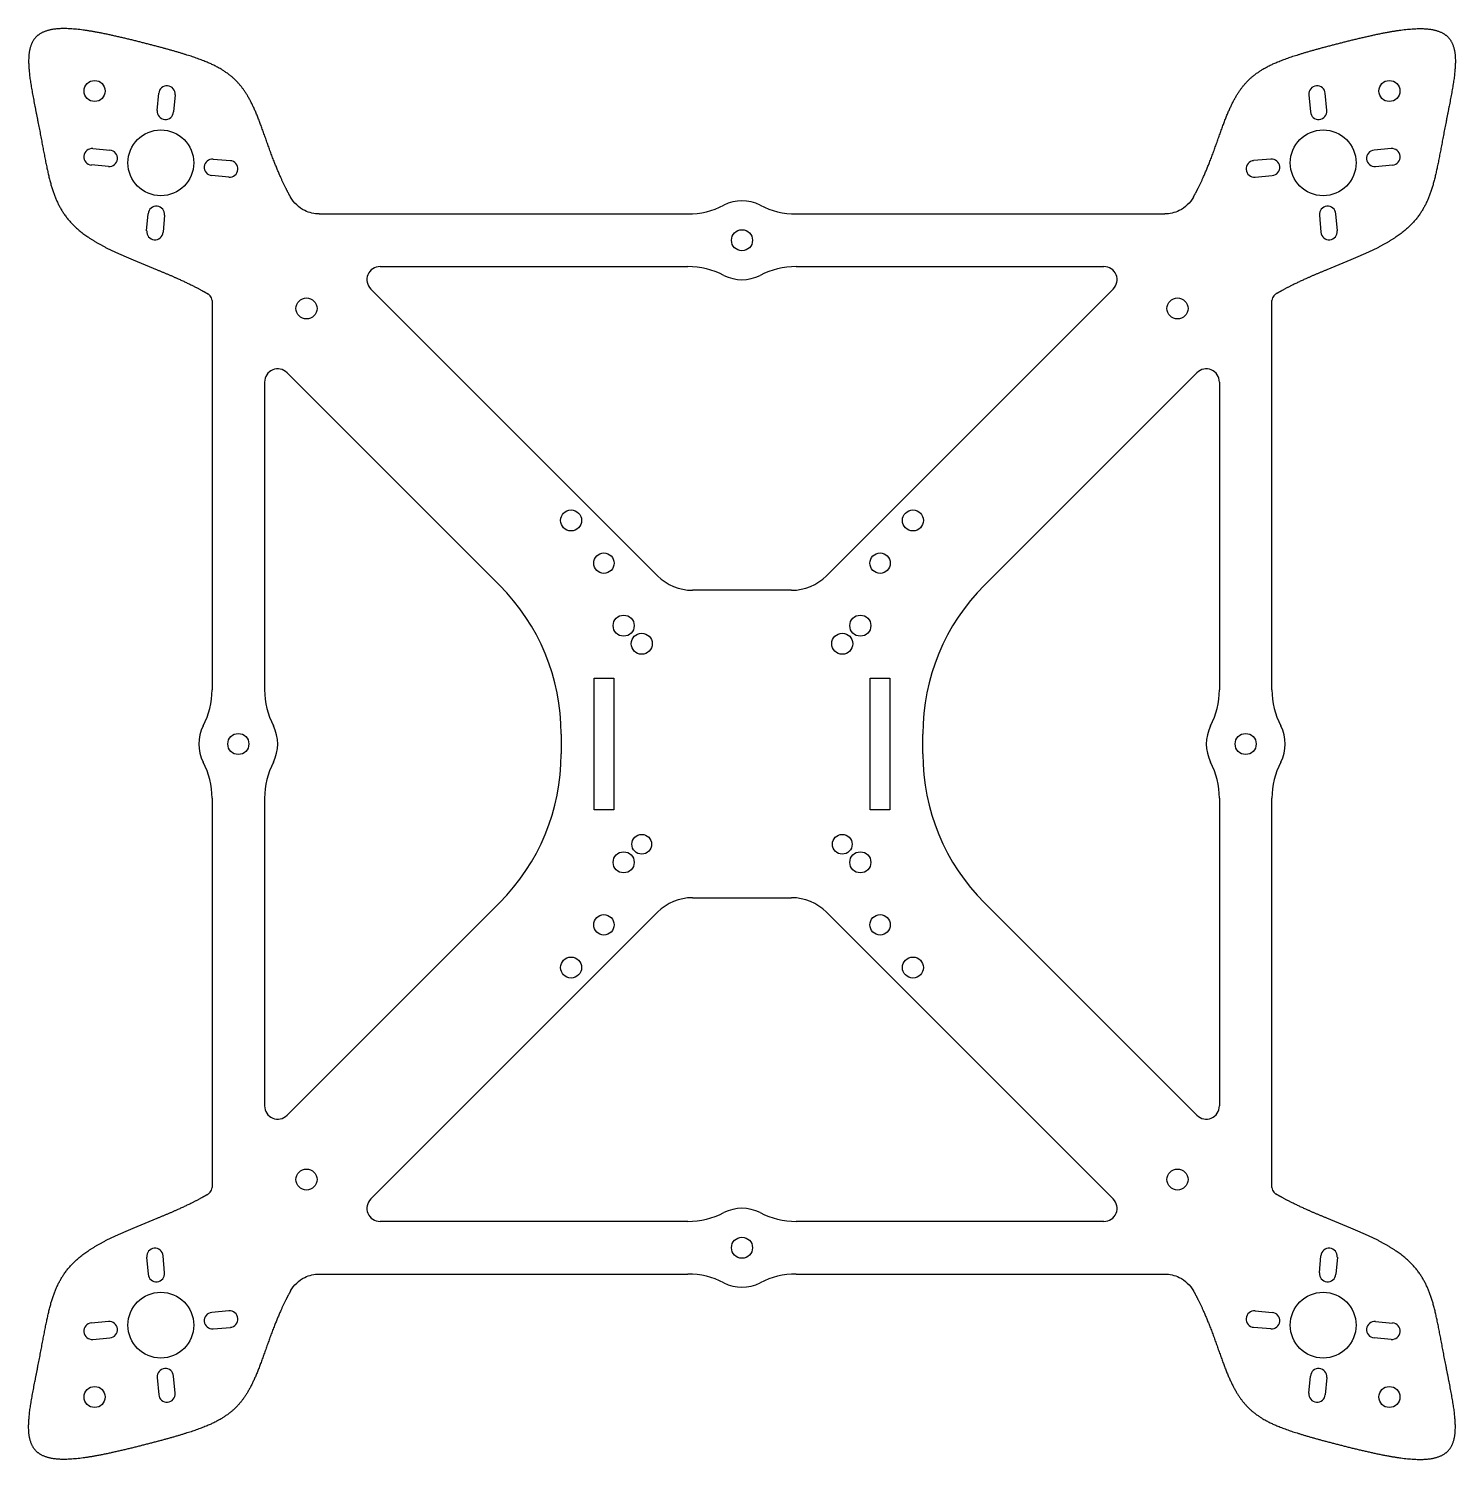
# Model space of a CAD drawing. Extents: x -109 to 109, y -109 to 109.
import ezdxf

# ---------------------------------------------------------------- set-up
doc = ezdxf.new("R2010")
doc.units = 0
doc.layers.add('VISIBLE', color=7, linetype='CONTINUOUS')

msp = doc.modelspace()

# ---------------------------------------------------------------- linework, layer by layer
at = {"layer": 'VISIBLE'}
for p, q in [((-88.95, 96.34), (-88.72, 98.96)), ((-86.23, 98.74), (-86.46, 96.13)), ((86.23, 98.74), (86.46, 96.13)), ((88.95, 96.34), (88.72, 98.96)), ((-98.74, 90.55), (-96.13, 90.32)), ((98.74, 90.55), (96.13, 90.32)), ((-96.34, 87.83), (-98.96, 88.06)), ((-80.43, 88.95), (-77.82, 88.72)), ((80.43, 88.95), (77.82, 88.72)), ((96.34, 87.83), (98.96, 88.06)), ((-78.04, 86.23), (-80.65, 86.46)), ((78.04, 86.23), (80.65, 86.46)), ((-90.55, 78.04), (-90.32, 80.65)), ((-64.29, 80.61), (-8.25, 80.61)), ((8.25, 80.61), (64.29, 80.61)), ((90.55, 78.04), (90.32, 80.65)), ((-87.83, 80.43), (-88.06, 77.82)), ((87.83, 80.43), (88.06, 77.82)), ((-55.05, 72.61), (-8.25, 72.61)), ((8.25, 72.61), (55.05, 72.61)), ((-81.04, 68.32), (-80.9, 68.17)), ((-80.61, 67.46), (-80.61, 8.25)), ((-12.85, 25.57), (-56.46, 69.19)), ((12.85, 25.57), (56.46, 69.19)), ((80.61, 8.25), (80.61, 67.46)), ((81.04, 68.32), (80.9, 68.17)), ((-72.61, 55.05), (-72.61, 8.25)), ((-69.19, 56.46), (-36.87, 24.14)), ((69.19, 56.46), (36.88, 24.15)), ((72.61, 55.05), (72.61, 8.25)), ((7.54, 23.38), (-7.54, 23.38)), ((-22.5, -10), (-22.5, 10)), ((-22.5, 10), (-19.5, 10)), ((-19.5, 10), (-19.5, -10)), ((19.5, 10), (22.5, 10)), ((19.5, -10), (19.5, 10)), ((22.5, 10), (22.5, -10)), ((-27.5, 1.51), (-27.5, -1.51)), ((27.5, -1.52), (27.5, 1.52)), ((-80.61, -8.25), (-80.61, -67.46)), ((-72.61, -8.25), (-72.61, -55.05)), ((72.61, -8.25), (72.61, -55.05)), ((80.61, -67.46), (80.61, -8.25)), ((-19.5, -10), (-22.5, -10)), ((22.5, -10), (19.5, -10)), ((-7.54, -23.38), (7.54, -23.38)), ((-69.19, -56.46), (-36.87, -24.14)), ((-12.85, -25.57), (-56.46, -69.19)), ((12.85, -25.57), (56.46, -69.19)), ((69.19, -56.46), (36.88, -24.15)), ((-81.04, -68.32), (-80.9, -68.17)), ((81.04, -68.32), (80.9, -68.17)), ((-8.25, -72.61), (-55.05, -72.61)), ((55.05, -72.61), (8.25, -72.61)), ((-90.55, -78.04), (-90.32, -80.65)), ((-87.83, -80.43), (-88.06, -77.82)), ((87.83, -80.43), (88.06, -77.82)), ((90.55, -78.04), (90.32, -80.65)), ((-64.29, -80.61), (-8.25, -80.61)), ((8.25, -80.61), (64.29, -80.61)), ((-78.04, -86.23), (-80.65, -86.46)), ((78.04, -86.23), (80.65, -86.46)), ((-96.34, -87.83), (-98.96, -88.06)), ((-80.43, -88.95), (-77.82, -88.72)), ((80.43, -88.95), (77.82, -88.72)), ((96.34, -87.83), (98.96, -88.06)), ((-98.74, -90.55), (-96.13, -90.32)), ((98.74, -90.55), (96.13, -90.32)), ((-88.95, -96.34), (-88.72, -98.96)), ((-86.23, -98.74), (-86.46, -96.13)), ((86.23, -98.74), (86.46, -96.13)), ((88.95, -96.34), (88.72, -98.96))]:
    msp.add_line(p, q, dxfattribs=at)
for centre, radius in [((-98.47, 99.31), 1.6), ((98.47, 99.31), 1.6), ((-88.39, 88.39), 5), ((88.39, 88.39), 5), ((0, 76.61), 1.6), ((-66.24, 66.24), 1.6), ((66.24, 66.24), 1.6), ((-26, 34), 1.6), ((26, 34), 1.6), ((-21, 27.5), 1.55), ((21, 27.5), 1.55), ((-18, 18), 1.6), ((18, 18), 1.6), ((-15.25, 15.25), 1.6), ((15.25, 15.25), 1.6), ((-76.61, 0), 1.6), ((76.61, 0), 1.6), ((-15.25, -15.25), 1.5), ((15.25, -15.25), 1.5), ((-18, -18), 1.6), ((18, -18), 1.6), ((-21, -27.5), 1.55), ((21, -27.5), 1.55), ((-26, -34), 1.6), ((26, -34), 1.6), ((-66.24, -66.24), 1.6), ((66.24, -66.24), 1.6), ((0, -76.61), 1.6), ((-88.39, -88.39), 5), ((88.39, -88.39), 5), ((-98.47, -99.31), 1.6), ((98.47, -99.31), 1.6)]:
    msp.add_circle(centre, radius, dxfattribs=at)
for centre, radius, start, end in [((-87.47, 98.85), 1.25, 355, 175), ((87.47, 98.85), 1.25, 5, 185), ((-87.7, 96.24), 1.25, 175, 355), ((87.7, 96.24), 1.25, 185, 5), ((-98.85, 89.3), 1.25, 85, 265), ((-96.24, 89.07), 1.25, 265, 85), ((96.24, 89.07), 1.25, 95, 275), ((98.85, 89.3), 1.25, 275, 95), ((-80.54, 87.7), 1.25, 85, 265), ((-77.93, 87.47), 1.25, 265, 85), ((77.93, 87.47), 1.25, 95, 275), ((80.54, 87.7), 1.25, 275, 95), ((-89.07, 80.54), 1.25, 355, 175), ((-8.25, 92.61), 12, 270, 297.266), ((0, 76.61), 6, 62.734, 117.266), ((8.25, 92.61), 12, 242.734, 270), ((89.07, 80.54), 1.25, 5, 185), ((-89.3, 77.93), 1.25, 175, 355), ((89.3, 77.93), 1.25, 185, 5), ((-55.05, 70.61), 2, 90, 225), ((-8.25, 60.61), 12, 62.734, 90), ((8.25, 60.61), 12, 90, 117.266), ((55.05, 70.61), 2, 315, 90), ((0, 76.61), 6, 242.734, 297.266), ((-81.75, 67.61), 1, 45, 59.8184), ((-81.61, 67.46), 1, 0, 45), ((81.61, 67.46), 1, 135, 180), ((81.75, 67.61), 1, 120.1816, 135), ((-70.61, 55.05), 2, 45, 180), ((70.61, 55.05), 2, 0, 135), ((-59.5, 1.51), 32, 0, 45), ((-7.54, 30.88), 7.5, 225, 270), ((7.54, 30.88), 7.5, 270, 315), ((59.5, 1.52), 32, 135, 180), ((-92.61, 8.25), 12, 332.734, 0), ((-60.61, 8.25), 12, 180, 207.266), ((60.61, 8.25), 12, 332.734, 0), ((92.61, 8.25), 12, 180, 207.266), ((-76.61, 0), 6, 152.734, 207.266), ((-76.61, 0), 6, 332.734, 27.266), ((76.61, 0), 6, 152.734, 207.266), ((76.61, 0), 6, 332.734, 27.266), ((-59.5, -1.51), 32, 315, 0), ((59.5, -1.52), 32, 180, 225), ((-92.61, -8.25), 12, 0, 27.266), ((-60.61, -8.25), 12, 152.734, 180), ((60.61, -8.25), 12, 0, 27.266), ((92.61, -8.25), 12, 152.734, 180), ((-7.54, -30.88), 7.5, 90, 135), ((7.54, -30.88), 7.5, 45, 90), ((-70.61, -55.05), 2, 180, 315), ((70.61, -55.05), 2, 225, 0), ((-81.75, -67.61), 1, 300.1816, 315), ((-81.61, -67.46), 1, 315, 0), ((-55.05, -70.61), 2, 135, 270), ((55.05, -70.61), 2, 270, 45), ((81.61, -67.46), 1, 180, 225), ((81.75, -67.61), 1, 225, 239.8184), ((-8.25, -60.61), 12, 270, 297.266), ((0, -76.61), 6, 62.734, 117.266), ((8.25, -60.61), 12, 242.734, 270), ((-89.3, -77.93), 1.25, 5, 185), ((89.3, -77.93), 1.25, 355, 175), ((-89.07, -80.54), 1.25, 185, 5), ((89.07, -80.54), 1.25, 175, 355), ((-8.25, -92.61), 12, 62.734, 90), ((0, -76.61), 6, 242.734, 297.266), ((8.25, -92.61), 12, 90, 117.266), ((-80.54, -87.7), 1.25, 95, 275), ((-77.93, -87.47), 1.25, 275, 95), ((77.93, -87.47), 1.25, 85, 265), ((80.54, -87.7), 1.25, 265, 85), ((-98.85, -89.3), 1.25, 95, 275), ((-96.24, -89.07), 1.25, 275, 95), ((96.24, -89.07), 1.25, 85, 265), ((98.85, -89.3), 1.25, 265, 85), ((-87.7, -96.24), 1.25, 5, 185), ((87.7, -96.24), 1.25, 355, 175), ((-87.47, -98.85), 1.25, 185, 5), ((87.47, -98.85), 1.25, 175, 355)]:
    msp.add_arc(centre, radius, start, end, dxfattribs=at)
for points, degree, knots in [([(-68.66, 83.17), (-68.87, 83.55), (-69.37, 84.48), (-70.12, 86.01), (-71.04, 88.17), (-72.06, 90.97), (-73.06, 93.86), (-74.07, 96.51), (-75.22, 98.83), (-76.63, 100.73), (-78.41, 102.25), (-80.62, 103.46), (-83.32, 104.48), (-86.47, 105.43), (-90.01, 106.38), (-93.78, 107.33), (-97.56, 108.19), (-101.08, 108.78), (-104.11, 108.93), (-106.42, 108.47), (-107.91, 107.3), (-108.57, 105.39), (-108.57, 102.85), (-108.12, 99.83), (-107.46, 96.53), (-106.79, 93.16), (-106.18, 89.89), (-105.6, 86.83), (-104.89, 84.06), (-103.88, 81.61), (-102.42, 79.46), (-100.39, 77.61), (-97.81, 75.98), (-94.81, 74.52), (-91.54, 73.16), (-88.22, 71.84), (-85.44, 70.65), (-83.46, 69.69), (-82.15, 68.99), (-81.44, 68.58), (-81.25, 68.47)], 5, [-0.6607949, -0.6607949, -0.6607949, -0.6607949, -0.6607949, -0.6607949, -0.6545455, -0.6454545, -0.6363636, -0.6272727, -0.6181818, -0.6090909, -0.6, -0.5909091, -0.5818182, -0.5727273, -0.5636364, -0.5545455, -0.5454545, -0.5363636, -0.5272727, -0.5181818, -0.5090909, -0.5, -0.4909091, -0.4818182, -0.4727273, -0.4636364, -0.4545455, -0.4454545, -0.4363636, -0.4272727, -0.4181818, -0.4090909, -0.4, -0.3909091, -0.3818182, -0.3727273, -0.3636364, -0.3545455, -0.3454545, -0.342243, -0.342243, -0.342243, -0.342243, -0.342243, -0.342243]), ([(68.66, 83.17), (68.87, 83.55), (69.37, 84.48), (70.12, 86.01), (71.04, 88.17), (72.06, 90.97), (73.06, 93.86), (74.07, 96.51), (75.22, 98.83), (76.63, 100.73), (78.41, 102.25), (80.62, 103.46), (83.32, 104.48), (86.47, 105.43), (90.01, 106.38), (93.78, 107.33), (97.56, 108.19), (101.08, 108.78), (104.11, 108.93), (106.42, 108.47), (107.91, 107.3), (108.57, 105.39), (108.57, 102.85), (108.12, 99.83), (107.46, 96.53), (106.79, 93.16), (106.18, 89.89), (105.6, 86.83), (104.89, 84.06), (103.88, 81.61), (102.42, 79.46), (100.39, 77.61), (97.81, 75.98), (94.81, 74.52), (91.54, 73.16), (88.22, 71.84), (85.44, 70.65), (83.46, 69.69), (82.15, 68.99), (81.44, 68.58), (81.25, 68.47)], 5, [-0.6607949, -0.6607949, -0.6607949, -0.6607949, -0.6607949, -0.6607949, -0.6545455, -0.6454545, -0.6363636, -0.6272727, -0.6181818, -0.6090909, -0.6, -0.5909091, -0.5818182, -0.5727273, -0.5636364, -0.5545455, -0.5454545, -0.5363636, -0.5272727, -0.5181818, -0.5090909, -0.5, -0.4909091, -0.4818182, -0.4727273, -0.4636364, -0.4545455, -0.4454545, -0.4363636, -0.4272727, -0.4181818, -0.4090909, -0.4, -0.3909091, -0.3818182, -0.3727273, -0.3636364, -0.3545455, -0.3454545, -0.342243, -0.342243, -0.342243, -0.342243, -0.342243, -0.342243]), ([(-64.29, 80.61), (-65.05, 80.61), (-65.81, 80.78), (-66.49, 81.12), (-67.4, 81.56), (-68.17, 82.29), (-68.66, 83.17)], 3, [0, 0, 0, 0, 0.2281206, 0.2281206, 0.2281206, 0.5322814, 0.5322814, 0.5322814, 0.5322814]), ([(68.66, 83.17), (68.17, 82.29), (67.4, 81.56), (66.49, 81.12), (65.81, 80.78), (65.05, 80.61), (64.29, 80.61)], 3, [0, 0, 0, 0, 0.3041608, 0.3041608, 0.3041608, 0.5322814, 0.5322814, 0.5322814, 0.5322814]), ([(-68.66, -83.17), (-68.87, -83.55), (-69.37, -84.48), (-70.12, -86.01), (-71.04, -88.17), (-72.06, -90.97), (-73.06, -93.86), (-74.07, -96.51), (-75.22, -98.83), (-76.63, -100.73), (-78.41, -102.25), (-80.62, -103.46), (-83.32, -104.48), (-86.47, -105.43), (-90.01, -106.38), (-93.78, -107.33), (-97.56, -108.19), (-101.08, -108.78), (-104.11, -108.93), (-106.42, -108.47), (-107.91, -107.3), (-108.57, -105.39), (-108.57, -102.85), (-108.12, -99.83), (-107.46, -96.53), (-106.79, -93.16), (-106.18, -89.89), (-105.6, -86.83), (-104.89, -84.06), (-103.88, -81.61), (-102.42, -79.46), (-100.39, -77.61), (-97.81, -75.98), (-94.81, -74.52), (-91.54, -73.16), (-88.22, -71.84), (-85.44, -70.65), (-83.46, -69.69), (-82.15, -68.99), (-81.44, -68.58), (-81.25, -68.47)], 5, [-0.6607949, -0.6607949, -0.6607949, -0.6607949, -0.6607949, -0.6607949, -0.6545455, -0.6454545, -0.6363636, -0.6272727, -0.6181818, -0.6090909, -0.6, -0.5909091, -0.5818182, -0.5727273, -0.5636364, -0.5545455, -0.5454545, -0.5363636, -0.5272727, -0.5181818, -0.5090909, -0.5, -0.4909091, -0.4818182, -0.4727273, -0.4636364, -0.4545455, -0.4454545, -0.4363636, -0.4272727, -0.4181818, -0.4090909, -0.4, -0.3909091, -0.3818182, -0.3727273, -0.3636364, -0.3545455, -0.3454545, -0.342243, -0.342243, -0.342243, -0.342243, -0.342243, -0.342243]), ([(68.66, -83.17), (68.87, -83.55), (69.37, -84.48), (70.12, -86.01), (71.04, -88.17), (72.06, -90.97), (73.06, -93.86), (74.07, -96.51), (75.22, -98.83), (76.63, -100.73), (78.41, -102.25), (80.62, -103.46), (83.32, -104.48), (86.47, -105.43), (90.01, -106.38), (93.78, -107.33), (97.56, -108.19), (101.08, -108.78), (104.11, -108.93), (106.42, -108.47), (107.91, -107.3), (108.57, -105.39), (108.57, -102.85), (108.12, -99.83), (107.46, -96.53), (106.79, -93.16), (106.18, -89.89), (105.6, -86.83), (104.89, -84.06), (103.88, -81.61), (102.42, -79.46), (100.39, -77.61), (97.81, -75.98), (94.81, -74.52), (91.54, -73.16), (88.22, -71.84), (85.44, -70.65), (83.46, -69.69), (82.15, -68.99), (81.44, -68.58), (81.25, -68.47)], 5, [-0.6607949, -0.6607949, -0.6607949, -0.6607949, -0.6607949, -0.6607949, -0.6545455, -0.6454545, -0.6363636, -0.6272727, -0.6181818, -0.6090909, -0.6, -0.5909091, -0.5818182, -0.5727273, -0.5636364, -0.5545455, -0.5454545, -0.5363636, -0.5272727, -0.5181818, -0.5090909, -0.5, -0.4909091, -0.4818182, -0.4727273, -0.4636364, -0.4545455, -0.4454545, -0.4363636, -0.4272727, -0.4181818, -0.4090909, -0.4, -0.3909091, -0.3818182, -0.3727273, -0.3636364, -0.3545455, -0.3454545, -0.342243, -0.342243, -0.342243, -0.342243, -0.342243, -0.342243]), ([(-68.66, -83.17), (-68.17, -82.29), (-67.4, -81.56), (-66.49, -81.12), (-65.81, -80.78), (-65.05, -80.61), (-64.29, -80.61)], 3, [0, 0, 0, 0, 0.3041608, 0.3041608, 0.3041608, 0.5322814, 0.5322814, 0.5322814, 0.5322814]), ([(64.29, -80.61), (65.05, -80.61), (65.81, -80.78), (66.49, -81.12), (67.4, -81.56), (68.17, -82.29), (68.66, -83.17)], 3, [0, 0, 0, 0, 0.2281206, 0.2281206, 0.2281206, 0.5322814, 0.5322814, 0.5322814, 0.5322814])]:
    msp.add_open_spline(points, degree=degree, knots=knots, dxfattribs=at)

doc.saveas('drawing.dxf')
